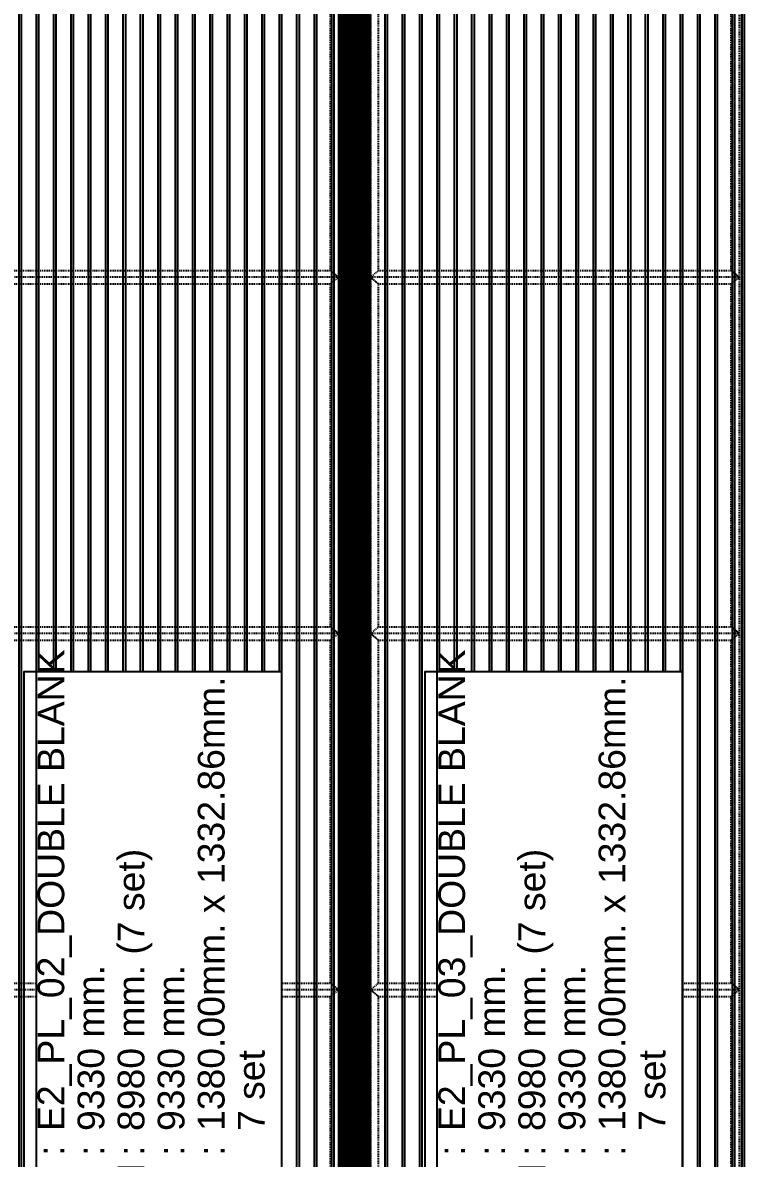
# Model space of a CAD drawing. Header units: millimetres. Extents: x 652937 to 1670132, y 1473552 to 2851037.
# Drawn here: x 756099 to 758781, y 1522311 to 1526560 of the extents above; entities that cross this region are included whole.
import ezdxf
from ezdxf.enums import TextEntityAlignment as Align
from ezdxf.xclip import XClip

# ---------------------------------------------------------------- set-up
doc = ezdxf.new("R2010")
doc.units = ezdxf.units.MM
doc.header["$XCLIPFRAME"] = 0
for name, pattern in [('TA_GL_005.00000', [13.75, 5, -1.25, 1.25, -1.25, 5]), ('TA_HL_001.00000', [6.5, 3.55, -2.95]), ('XKITLINE00', [0]), ('XKITLINE02', [4, 2, -2])]:
    doc.linetypes.add(name, pattern=pattern)
doc.layers.add('000 - 0_HIDE_OBJ_FRAMING_DEF_SUB', color=1, linetype='Continuous', plot=False)
doc.layers.add('000 - ESTIMATE_ASPG_WIPEOUT_', color=250, linetype='Continuous', plot=False)
for name, color, linetype in [('000 - 0_SYM_DWG_GRID-BUBBLE_MAIN_COLOR_1', 3, 'Continuous'), ('000 - 0_SYM_DWG_GRIDLINE_MAIN_COLOR_251', 251, 'Continuous'), ('010 - ASPG_EXTR_MAIN_COLOR_2', 2, 'Continuous'), ('010 - ASPG_EXTR_WIPEOUT_', 250, 'Continuous'), ('010 - ASPG_FRAMING_MAIN_COLOR_1', 3, 'Continuous'), ('010 - ASPG_FRAMING_SUB_COLOR_2', 1, 'Continuous'), ('010 - ASPG_FRAMING_SUB_COLOR_3', 251, 'Continuous')]:
    doc.layers.add(name, color=color, linetype=linetype)
for name, color, linetype, true_color, plot in [('000 - ESTIMATE_ASPG_MAIN_COLOR_6', 6, 'Continuous', 0xff00ff, False), ('000 - ESTIMATE_ASPG_TEXT_COLOR_1', 1, 'Continuous', 0xff0000, False), ('000_AREA_ASPG_AREA_HATCH_', 7, 'Continuous', 0xff8700, False), ('000_AREA_ASPG_AREA_MAIN_COLOR_1', 7, 'Continuous', 0xff8700, False)]:
    doc.layers.add(name, color=color, linetype=linetype, true_color=true_color, plot=plot)
for name, color, linetype, lineweight in [('A-GENM', 37, 'Continuous', 9), ('Bolt', 7, 'Continuous', 0), ('Part', 2, 'Continuous', 0)]:
    doc.layers.add(name, color=color, linetype=linetype, lineweight=lineweight)
doc.styles.add('_Arial', font='arial.ttf')
doc.styles.add('Arial', font='arial.ttf')
doc.styles.add('TA', font='', dxfattribs={"height": 4.5})
doc.styles.get('TA').set_extended_font_data('Cordia New')

# ---------------------------------------------------------------- blocks, each defined once
blk = doc.blocks.new('GM_Louver Grill Vertical Z1 - Z Profile-20321545-ENT 3 ELE-2 Sheet')
at = {"layer": '000 - 0_HIDE_OBJ_FRAMING_DEF_SUB'}
blk.add_line((-201431, 105550), (-201431, 114870), dxfattribs=at)
blk = doc.blocks.new('E2')
at = {"layer": '000 - 0_HIDE_OBJ_FRAMING_DEF_SUB'}
for p, q in [((1646987.5, 105550), (1646987.5, 114870)), ((1647087.5, 105550), (1647087.5, 114870))]:
    blk.add_line(p, q, dxfattribs=at)
for points in [[(1647037.5, 114870), (1645537.5, 114870), (1645537.5, 105550), (1647037.5, 105550)], [(1647037.5, 114870), (1648537.5, 114870), (1648537.5, 105550), (1647037.5, 105550)]]:
    blk.add_lwpolyline(points, close=True, dxfattribs=at)
at = {"layer": 'A-GENM'}
for p in [(1847243.5, 0), (1847318.5, 0), (1847393.5, 0), (1847468.5, 0), (1847543.5, 0), (1847618.5, 0), (1847693.5, 0), (1847768.5, 0), (1847843.5, 0), (1847918.5, 0), (1847993.5, 0), (1848068.5, 0), (1848143.5, 0), (1848218.5, 0), (1848293.5, 0), (1848368.5, 0), (1848593.5, 0), (1848668.5, 0), (1848743.5, 0), (1848818.5, 0), (1848893.5, 0), (1848968.5, 0), (1849043.5, 0), (1849118.5, 0), (1849193.5, 0), (1849268.5, 0), (1849343.5, 0), (1849418.5, 0), (1849493.5, 0), (1849568.5, 0), (1849643.5, 0), (1849718.5, 0), (1849793.5, 0), (1849868.5, 0)]:
    blk.add_blockref('GM_Louver Grill Vertical Z1 - Z Profile-20321545-ENT 3 ELE-2 Sheet', p, dxfattribs=at)
blk = doc.blocks.new('*A28563929')
at = {"layer": 'Part', "linetype": 'XKITLINE02', "lineweight": 0}
for p, q in [((162.629951, 63.372868), (162.62995, 63.372868)), ((162.864951, 63.372868), (162.86495, 48.172868)), ((162.894951, 63.372868), (162.894951, 48.172868)), ((162.89495, 48.172868), (162.89495, 63.122868)), ((162.629951, 59.722868), (162.629951, 59.367868)), ((163.129951, 59.722868), (163.129951, 59.367868)), ((162.629951, 52.222868), (162.62995, 48.172868)), ((163.12995, 48.172868), (163.12995, 52.222868)), ((163.129951, 52.222868), (163.129951, 51.867868)), ((162.629951, 48.172868), (162.62995, 48.172868))]:
    blk.add_line(p, q, dxfattribs=at)
at = {"layer": 'Part', "linetype": 'XKITLINE00', "lineweight": 0}
for p, q in [((163.129951, 63.372868), (162.629951, 63.372868)), ((162.629951, 63.372868), (162.629951, 59.722868)), ((163.129951, 63.372868), (163.129951, 59.722868)), ((162.629951, 59.367868), (162.629951, 52.222868)), ((163.129951, 59.367868), (163.129951, 52.222868)), ((162.629951, 48.172868), (162.629951, 51.867868)), ((163.129951, 48.172868), (163.129951, 51.867868)), ((163.129951, 48.172868), (162.629951, 48.172868))]:
    blk.add_line(p, q, dxfattribs=at)
blk = doc.blocks.new('*A28633936')
at = {"layer": 'Part', "linetype": 'XKITLINE00', "lineweight": 0}
for p, q in [((173.392382, 59.722868), (152.367383, 59.722868)), ((152.367383, 59.397868), (152.367383, 59.722868)), ((173.392383, 59.722868), (173.392382, 59.722868)), ((173.392382, 59.722868), (173.392382, 59.397868)), ((173.392382, 59.397868), (152.367383, 59.397868)), ((173.392382, 59.397868), (173.392404, 59.397868))]:
    blk.add_line(p, q, dxfattribs=at)
at = {"layer": 'Part', "linetype": 'XKITLINE02', "lineweight": 0}
for p, q in [((152.367385, 59.427868), (152.367385, 59.722868)), ((152.367404, 59.427868), (152.367404, 59.722868)), ((152.367405, 59.397868), (152.367405, 59.722868)), ((173.392404, 59.722868), (173.392382, 59.722868)), ((173.392383, 59.427868), (173.392383, 59.722868)), ((173.392404, 59.722868), (173.392403, 59.722868)), ((173.392403, 59.722868), (173.392403, 59.427868)), ((173.392404, 59.397868), (173.392404, 59.722868)), ((173.392403, 59.427868), (152.367385, 59.427868)), ((173.392404, 59.397868), (173.392382, 59.397868)), ((173.392403, 59.427868), (173.392383, 59.427868))]:
    blk.add_line(p, q, dxfattribs=at)
blk = doc.blocks.new('*A28643937')
at = {"layer": 'Part', "linetype": 'XKITLINE00', "lineweight": 0}
for p, q in [((171.517341, 52.222868), (152.367383, 52.222868)), ((152.367383, 51.897868), (152.367383, 52.222868)), ((173.392382, 52.072868), (173.392382, 51.897868)), ((173.392382, 51.897868), (152.367383, 51.897868)), ((173.392382, 51.897868), (173.392404, 51.897868))]:
    blk.add_line(p, q, dxfattribs=at)
at = {"layer": 'Part', "linetype": 'XKITLINE02', "lineweight": 0}
for p, q in [((152.367385, 51.927868), (152.367385, 52.222868)), ((152.367404, 51.927868), (152.367404, 52.222868)), ((152.367405, 51.897868), (152.367405, 52.222868)), ((173.392404, 52.222868), (171.517341, 52.222868)), ((173.392383, 52.222868), (173.392382, 52.222868)), ((173.392382, 52.222868), (173.392382, 52.072868)), ((173.392383, 51.927868), (173.392383, 52.222868)), ((173.392404, 52.222868), (173.392403, 52.222868)), ((173.392403, 52.222868), (173.392403, 51.927868)), ((173.392404, 51.897868), (173.392404, 52.222868)), ((173.392403, 51.927868), (152.367385, 51.927868)), ((173.392404, 51.897868), (173.392382, 51.897868)), ((173.392403, 51.927868), (173.392383, 51.927868))]:
    blk.add_line(p, q, dxfattribs=at)
blk = doc.blocks.new('*A28693942')
at = {"layer": 'Part', "linetype": 'XKITLINE00', "lineweight": 0}
for p, q in [((162.864952, 59.367868), (162.864951, 59.367868)), ((162.864951, 58.867868), (162.864952, 59.367868)), ((162.864952, 59.367868), (162.894952, 59.367868)), ((162.894951, 58.867868), (162.894952, 59.367868)), ((162.864952, 59.217868), (162.894952, 59.217868)), ((162.864951, 58.867868), (162.894951, 58.867868))]:
    blk.add_line(p, q, dxfattribs=at)
at = {"layer": 'Part', "linetype": 'XKITLINE02', "lineweight": 0}
for p, q in [((162.864951, 59.367868), (162.864951, 58.867868)), ((162.864952, 59.367868), (162.864951, 59.367868)), ((162.894951, 58.867868), (162.894951, 59.367868))]:
    blk.add_line(p, q, dxfattribs=at)
blk = doc.blocks.new('*A28703943')
at = {"layer": 'Part', "linetype": 'XKITLINE02', "lineweight": 0}
for p, q in [((163.129952, 51.897868), (162.629951, 51.897868)), ((162.629951, 51.897868), (162.629951, 51.867868)), ((163.129951, 51.897868), (163.129952, 51.897868)), ((163.129951, 51.897868), (163.129951, 51.867868))]:
    blk.add_line(p, q, dxfattribs=at)
at = {"layer": 'Part', "linetype": 'XKITLINE00', "lineweight": 0}
for p, q in [((162.629951, 51.867868), (162.629952, 51.867868)), ((162.629952, 51.867868), (162.629952, 51.897868)), ((162.629952, 51.867868), (163.129952, 51.867868)), ((163.129951, 51.867868), (163.129952, 51.867868)), ((163.129952, 51.867868), (163.129952, 51.897868))]:
    blk.add_line(p, q, dxfattribs=at)
blk = doc.blocks.new('*A28713944')
at = {"layer": 'Part', "linetype": 'XKITLINE00', "lineweight": 0}
for p, q in [((162.864952, 51.867868), (162.864951, 51.867868)), ((162.864951, 51.367868), (162.864952, 51.867868)), ((162.864952, 51.867868), (162.894952, 51.867868)), ((162.894951, 51.367868), (162.894952, 51.867868)), ((162.864952, 51.717868), (162.894952, 51.717868)), ((162.864951, 51.367868), (162.894951, 51.367868))]:
    blk.add_line(p, q, dxfattribs=at)
at = {"layer": 'Part', "linetype": 'XKITLINE02', "lineweight": 0}
for p, q in [((162.864951, 51.867868), (162.864951, 51.367868)), ((162.864952, 51.867868), (162.864951, 51.867868)), ((162.894951, 51.367868), (162.894951, 51.867868))]:
    blk.add_line(p, q, dxfattribs=at)
blk = doc.blocks.new('*A28723945')
at = {"layer": 'Bolt'}
for points in [[(162.695, 51.898), (162.695, 51.928), (162.765, 51.928), (162.765, 51.898)], [(162.695, 51.868), (162.695, 51.898), (162.765, 51.898), (162.765, 51.868)], [(162.995, 51.898), (162.995, 51.928), (163.065, 51.928), (163.065, 51.898)], [(162.995, 51.868), (162.995, 51.898), (163.065, 51.898), (163.065, 51.868)]]:
    blk.add_hatch(color=256, dxfattribs=at).paths.add_polyline_path(points, flags=17)
at = {"layer": 'Bolt', "linetype": 'XKITLINE00', "lineweight": 0}
for p, q in [((162.73, 51.828), (162.73, 52.043)), ((163.03, 51.828), (163.03, 52.043)), ((162.695, 51.898), (162.695, 51.928)), ((162.695, 51.868), (162.695, 51.898)), ((162.765, 51.898), (162.765, 51.928)), ((162.765, 51.868), (162.765, 51.898)), ((162.995, 51.898), (162.995, 51.928)), ((162.995, 51.868), (162.995, 51.898)), ((163.065, 51.898), (163.065, 51.928)), ((163.065, 51.868), (163.065, 51.898))]:
    blk.add_line(p, q, dxfattribs=at)
blk = doc.blocks.new('*A28853958')
at = {"layer": 'Part', "linetype": 'XKITLINE02', "lineweight": 0}
for p, q in [((163.129952, 59.397868), (162.629951, 59.397868)), ((162.629951, 59.397868), (162.629951, 59.367868)), ((163.129951, 59.397868), (163.129952, 59.397868)), ((163.129951, 59.397868), (163.129951, 59.367868))]:
    blk.add_line(p, q, dxfattribs=at)
at = {"layer": 'Part', "linetype": 'XKITLINE00', "lineweight": 0}
for p, q in [((162.629951, 59.367868), (162.629952, 59.367868)), ((162.629952, 59.367868), (162.629952, 59.397868)), ((162.629952, 59.367868), (163.129952, 59.367868)), ((163.129951, 59.367868), (163.129952, 59.367868)), ((163.129952, 59.367868), (163.129952, 59.397868))]:
    blk.add_line(p, q, dxfattribs=at)
blk = doc.blocks.new('*A28863959')
at = {"layer": 'Bolt'}
for points in [[(162.695, 59.398), (162.695, 59.428), (162.765, 59.428), (162.765, 59.398)], [(162.695, 59.368), (162.695, 59.398), (162.765, 59.398), (162.765, 59.368)], [(162.995, 59.398), (162.995, 59.428), (163.065, 59.428), (163.065, 59.398)], [(162.995, 59.368), (162.995, 59.398), (163.065, 59.398), (163.065, 59.368)]]:
    blk.add_hatch(color=256, dxfattribs=at).paths.add_polyline_path(points, flags=17)
at = {"layer": 'Bolt', "linetype": 'XKITLINE00', "lineweight": 0}
for p, q in [((162.73, 59.328), (162.73, 59.543)), ((163.03, 59.328), (163.03, 59.543)), ((162.695, 59.398), (162.695, 59.428)), ((162.695, 59.368), (162.695, 59.398)), ((162.765, 59.398), (162.765, 59.428)), ((162.765, 59.368), (162.765, 59.398)), ((162.995, 59.398), (162.995, 59.428)), ((162.995, 59.368), (162.995, 59.398)), ((163.065, 59.398), (163.065, 59.428)), ((163.065, 59.368), (163.065, 59.398))]:
    blk.add_line(p, q, dxfattribs=at)
blk = doc.blocks.new('*A28993972')
at = {"layer": 'Part', "linetype": 'XKITLINE02', "lineweight": 0}
for p, q in [((162.22995, 47.972868), (162.32995, 48.072868)), ((162.329951, 48.072868), (162.32995, 48.072868)), ((163.42995, 48.072868), (163.52995, 47.972868)), ((163.529951, 47.972868), (162.22995, 47.972868)), ((163.52995, 47.972868), (163.529951, 47.972868))]:
    blk.add_line(p, q, dxfattribs=at)
at = {"layer": 'Part', "linetype": 'XKITLINE00', "lineweight": 0}
for p, q in [((162.329951, 48.072868), (162.229951, 47.972868)), ((163.429951, 48.072868), (162.329951, 48.072868)), ((163.429951, 48.072868), (163.529951, 47.972868))]:
    blk.add_line(p, q, dxfattribs=at)
blk = doc.blocks.new('*A29003973')
at = {"layer": 'Bolt', "linetype": 'XKITLINE02', "lineweight": 0}
for p, q in [((162.934551, 48.297868), (162.719951, 48.297868)), ((162.864951, 48.332868), (162.839951, 48.332868)), ((162.864951, 48.262868), (162.839951, 48.262868)), ((162.894951, 48.332868), (162.864951, 48.332868)), ((162.894951, 48.262868), (162.864951, 48.262868))]:
    blk.add_line(p, q, dxfattribs=at)
blk = doc.blocks.new('*A29013974')
at = {"layer": 'Part', "linetype": 'XKITLINE00', "lineweight": 0}
for p, q in [((163.429951, 48.122868), (162.32995, 48.122868)), ((163.429951, 48.072868), (162.32995, 48.072868)), ((162.329951, 48.072868), (162.329951, 48.122868)), ((163.429951, 48.122868), (163.429951, 48.072868))]:
    blk.add_line(p, q, dxfattribs=at)
at = {"layer": 'Part', "linetype": 'XKITLINE02', "lineweight": 0}
for p, q in [((162.32995, 48.122868), (162.32995, 48.072868)), ((163.42995, 48.072868), (163.42995, 48.122868))]:
    blk.add_line(p, q, dxfattribs=at)
blk = doc.blocks.new('*A29023975')
at = {"layer": 'Part', "linetype": 'XKITLINE02', "lineweight": 0}
for p, q in [((162.864951, 48.422868), (162.839951, 48.422868)), ((162.839951, 48.422868), (162.839951, 48.172868)), ((162.864951, 48.172868), (162.864951, 48.422868)), ((162.564951, 48.122868), (162.564951, 48.147868)), ((162.564951, 48.122868), (162.864951, 48.122868))]:
    blk.add_line(p, q, dxfattribs=at)
at = {"layer": 'Part', "linetype": 'XKITLINE00', "lineweight": 0}
for p, q in [((162.839951, 48.147868), (162.564951, 48.147868)), ((162.564951, 48.147868), (162.564951, 48.122868)), ((162.839951, 48.172868), (162.839951, 48.147868)), ((162.864951, 48.172868), (162.864951, 48.122868))]:
    blk.add_line(p, q, dxfattribs=at)
blk = doc.blocks.new('*A29033976')
at = {"layer": 'Bolt'}
for points in [[(162.515, 48.123), (162.515, 48.073), (162.445, 48.073), (162.445, 48.123)], [(163.315, 48.123), (163.315, 48.073), (163.245, 48.073), (163.245, 48.123)]]:
    blk.add_hatch(color=256, dxfattribs=at).paths.add_polyline_path(points, flags=17)
at = {"layer": 'Bolt', "linetype": 'XKITLINE00', "lineweight": 0}
for p, q in [((162.445, 48.073), (162.445, 48.123)), ((162.48, 48.073), (162.48, 48.123)), ((162.515, 48.073), (162.515, 48.123)), ((163.245, 48.073), (163.245, 48.123)), ((163.28, 48.073), (163.28, 48.123)), ((163.315, 48.073), (163.315, 48.123))]:
    blk.add_line(p, q, dxfattribs=at)
blk = doc.blocks.new('*A29304003')
at = {"layer": 'Part', "linetype": 'XKITLINE02', "lineweight": 0}
for p, q in [((162.32995, 63.472868), (162.22995, 63.572868)), ((162.22995, 63.572868), (162.229951, 63.572868)), ((162.22995, 63.572868), (163.529951, 63.572868)), ((163.42995, 63.472868), (163.52995, 63.572868))]:
    blk.add_line(p, q, dxfattribs=at)
at = {"layer": 'Part', "linetype": 'XKITLINE00', "lineweight": 0}
for p, q in [((162.329951, 63.472868), (162.229951, 63.572868)), ((163.529951, 63.572868), (163.429951, 63.472868)), ((163.429951, 63.472868), (162.32995, 63.472868))]:
    blk.add_line(p, q, dxfattribs=at)
blk = doc.blocks.new('*A29314004')
at = {"layer": 'Bolt', "linetype": 'XKITLINE02', "lineweight": 0}
for p, q in [((162.825351, 63.247868), (163.039951, 63.247868)), ((162.864951, 63.282868), (162.894951, 63.282868)), ((162.864951, 63.212868), (162.894951, 63.212868)), ((162.894951, 63.282868), (162.919951, 63.282868)), ((162.894951, 63.212868), (162.919951, 63.212868))]:
    blk.add_line(p, q, dxfattribs=at)
blk = doc.blocks.new('*A29324005')
at = {"layer": 'Part', "linetype": 'XKITLINE00', "lineweight": 0}
for p, q in [((163.429951, 63.472868), (162.32995, 63.472868)), ((162.32995, 63.422868), (163.429951, 63.422868)), ((162.329951, 63.422868), (162.329951, 63.472868)), ((163.429951, 63.422868), (163.429951, 63.472868))]:
    blk.add_line(p, q, dxfattribs=at)
at = {"layer": 'Part', "linetype": 'XKITLINE02', "lineweight": 0}
for p, q in [((162.32995, 63.472868), (162.32995, 63.422868)), ((163.42995, 63.472868), (163.42995, 63.422868))]:
    blk.add_line(p, q, dxfattribs=at)
blk = doc.blocks.new('*A29334006')
at = {"layer": 'Part', "linetype": 'XKITLINE00', "lineweight": 0}
for p, q in [((162.894951, 63.422868), (162.894951, 63.372868)), ((162.919951, 63.397868), (162.919951, 63.372868)), ((162.919951, 63.397868), (163.194951, 63.397868)), ((163.194951, 63.397868), (163.194951, 63.422868))]:
    blk.add_line(p, q, dxfattribs=at)
at = {"layer": 'Part', "linetype": 'XKITLINE02', "lineweight": 0}
for p, q in [((163.194951, 63.422868), (162.894951, 63.422868)), ((162.894951, 63.372868), (162.894951, 63.122868)), ((162.919951, 63.372868), (162.919951, 63.122868)), ((163.194951, 63.422868), (163.194951, 63.397868)), ((162.894951, 63.122868), (162.919951, 63.122868))]:
    blk.add_line(p, q, dxfattribs=at)
blk = doc.blocks.new('*A29344007')
at = {"layer": 'Bolt'}
for points in [[(162.515, 63.473), (162.515, 63.423), (162.445, 63.423), (162.445, 63.473)], [(163.315, 63.473), (163.315, 63.423), (163.245, 63.423), (163.245, 63.473)]]:
    blk.add_hatch(color=256, dxfattribs=at).paths.add_polyline_path(points, flags=17)
at = {"layer": 'Bolt', "linetype": 'XKITLINE00', "lineweight": 0}
for p, q in [((162.445, 63.473), (162.445, 63.423)), ((162.48, 63.473), (162.48, 63.423)), ((162.515, 63.473), (162.515, 63.423)), ((163.245, 63.473), (163.245, 63.423)), ((163.28, 63.473), (163.28, 63.423)), ((163.315, 63.473), (163.315, 63.423))]:
    blk.add_line(p, q, dxfattribs=at)
blk = doc.blocks.new('PP18_ENT3_SE_ELE2-1')
at = {"layer": 'Part', "linetype": 'XKITLINE00', "lineweight": 0}
for p, q in [((-19960, 114420), (-13155, 114420)), ((-15705, 113820), (-19960, 113820)), ((-15705, 110695), (-19710, 110695))]:
    blk.add_line(p, q, dxfattribs=at)
blk.add_blockref('E2', (-1664704.6, 0))
at = {"lineweight": 0, "xscale": 200, "yscale": 200, "zscale": 200}
for name, p in [('*A29304003', (-50408.5, 101105.4)), ('*A29324005', (-50408.5, 101105.4)), ('*A29344007', (-50408.5, 101105.4)), ('*A28563929', (-50408.5, 101105.4)), ('*A29334006', (-50408.5, 101105.4)), ('*A29314004', (-50408.5, 101105.4)), ('*A28633936', (-50408.5, 101105.4)), ('*A28863959', (-50408.5, 101105.4)), ('*A28853958', (-50408.5, 101105.4)), ('*A28693942', (-50408.5, 101105.4)), ('*A28643937', (-50408.5, 101105.4)), ('*A28703943', (-50408.5, 101105.4)), ('*A28723945', (-50408.5, 101105.4)), ('*A28713944', (-50408.5, 101105.4)), ('*A29023975', (-50408.5, 101100.4)), ('*A29003973', (-50408.5, 101100.4)), ('*A28993972', (-50408.5, 101100.4)), ('*A29013974', (-50408.5, 101100.4)), ('*A29033976', (-50408.5, 101100.4))]:
    blk.add_blockref(name, p, dxfattribs=at)
blk = doc.blocks.new('*A28003873')
at = {"layer": 'Part', "linetype": 'XKITLINE00', "lineweight": 0}
blk.add_line((186.267361, 47.972868), (152.242361, 47.972868), dxfattribs=at)
blk = doc.blocks.new('*A28133886')
at = {"layer": 'Part', "linetype": 'XKITLINE02', "lineweight": 0}
for p, q in [((209.78736, 66.572868), (152.23736, 66.572868)), ((152.23736, 65.572868), (209.78736, 65.572868))]:
    blk.add_line(p, q, dxfattribs=at)
blk = doc.blocks.new('*A28143887')
at = {"layer": 'Part', "linetype": 'XKITLINE00', "lineweight": 0}
blk.add_line((186.267361, 66.572868), (152.242361, 66.572868), dxfattribs=at)
blk = doc.blocks.new('*A28173890')
at = {"layer": 'Part', "linetype": 'XKITLINE02', "lineweight": 0}
for p, q in [((159.492361, 66.572868), (158.492359, 66.572868)), ((158.492359, 66.572868), (158.492359, 63.572868)), ((159.492359, 66.572868), (159.492359, 63.572868)), ((158.492359, 63.572868), (159.492361, 63.572868))]:
    blk.add_line(p, q, dxfattribs=at)
blk = doc.blocks.new('*A28233896')
at = {"layer": 'Part', "linetype": 'XKITLINE00', "lineweight": 0}
for p, q in [((186.267361, 66.572868), (152.242361, 66.572868)), ((186.267361, 63.572868), (152.242361, 63.572868))]:
    blk.add_line(p, q, dxfattribs=at)
blk = doc.blocks.new('PP18_ENT3_SE_ELE2-2')
at = {"lineweight": 0, "xscale": 200, "yscale": 200, "zscale": 200}
for name in ['*A28143887', '*A28133886', '*A28233896', '*A28173890', '*A29304003', '*A29324005', '*A29344007', '*A28563929', '*A29334006', '*A29314004', '*A28633936', '*A28863959', '*A28853958', '*A28693942', '*A28643937', '*A28703943', '*A28723945', '*A28713944', '*A29023975', '*A29003973', '*A28993972', '*A29013974', '*A29033976', '*A28003873']:
    blk.add_blockref(name, (-50408.4678, 101105.4264), dxfattribs=at)
blk = doc.blocks.new('*U6169')
at = {"layer": '000 - 0_SYM_DWG_GRIDLINE_MAIN_COLOR_251', "linetype": 'ByBlock', "ltscale": 5}
blk.add_line((16, 0), (-308.662, 0), dxfattribs=at)
at = {"style": 'TA', "flags": 1}
blk.add_attdef('LOCATION', (6, -6), '', height=4.5, rotation=270, dxfattribs=at)
at = {"layer": '000 - 0_SYM_DWG_GRID-BUBBLE_MAIN_COLOR_1', "style": 'Arial'}
blk.add_attdef('GRID-HEAD', text='', height=4, rotation=90, dxfattribs=at).set_placement((50, 0), align=Align.MIDDLE_CENTER)
blk = doc.blocks.new('*U6164')
at = {"layer": '000 - 0_SYM_DWG_GRIDLINE_MAIN_COLOR_251', "linetype": 'ByBlock', "ltscale": 5}
blk.add_line((200, 0), (-30071, 0), dxfattribs=at)
at = {"style": 'TA', "flags": 1}
blk.add_attdef('LOCATION', (6, -6), '', height=4.5, rotation=270, dxfattribs=at)
blk = doc.blocks.new('W-1-PP18-ST_ENT3_REV02_20260413-044638_PP18_ENT3_ELE2-DIM')
at = {"layer": '000 - 0_SYM_DWG_GRIDLINE_MAIN_COLOR_251', "color": 6, "linetype": 'TA_GL_005.00000', "xscale": 50, "yscale": 50, "zscale": 50, "rotation": 270}
blk.add_blockref('*U6169', (-18000, 100920), dxfattribs=at)
at = {"layer": '000 - 0_SYM_DWG_GRIDLINE_MAIN_COLOR_251', "color": 6, "linetype": 'TA_GL_005.00000', "rotation": 180}
for p in [(-21271, 114420), (-21271, 110695)]:
    blk.add_blockref('*U6164', p, dxfattribs=at)
blk = doc.blocks.new('*U8815')
blk.add_wipeout([(50, 0), (1450, 0), (1450, 9330), (50, 9330)]).dxf.layer = '010 - ASPG_EXTR_WIPEOUT_'
at = {"layer": '010 - ASPG_EXTR_MAIN_COLOR_2'}
for points in [[(113.3, 0), (123.5, 0), (123.5, 9330), (113.3, 9330)], [(178.3, 0), (188.5, 0), (188.5, 9330), (178.3, 9330)], [(243.3, 0), (253.5, 0), (253.5, 9330), (243.3, 9330)], [(308.3, 0), (318.5, 0), (318.5, 9330), (308.3, 9330)], [(373.3, 0), (383.5, 0), (383.5, 9330), (373.3, 9330)], [(438.3, 0), (448.5, 0), (448.5, 9330), (438.3, 9330)], [(503.3, 0), (513.5, 0), (513.5, 9330), (503.3, 9330)], [(568.3, 0), (578.5, 0), (578.5, 9330), (568.3, 9330)], [(633.3, 0), (643.5, 0), (643.5, 9330), (633.3, 9330)], [(698.3, 0), (708.5, 0), (708.5, 9330), (698.3, 9330)], [(763.3, 0), (773.5, 0), (773.5, 9330), (763.3, 9330)], [(828.3, 0), (838.5, 0), (838.5, 9330), (828.3, 9330)], [(893.3, 0), (903.5, 0), (903.5, 9330), (893.3, 9330)], [(958.3, 0), (968.5, 0), (968.5, 9330), (958.3, 9330)], [(1023.3, 0), (1033.5, 0), (1033.5, 9330), (1023.3, 9330)], [(1088.3, 0), (1098.5, 0), (1098.5, 9330), (1088.3, 9330)], [(1153.3, 0), (1163.5, 0), (1163.5, 9330), (1153.3, 9330)], [(1218.3, 0), (1228.5, 0), (1228.5, 9330), (1218.3, 9330)], [(1283.3, 0), (1293.5, 0), (1293.5, 9330), (1283.3, 9330)], [(1348.3, 0), (1358.5, 0), (1358.5, 9330), (1348.3, 9330)], [(1413.3, 0), (1423.5, 0), (1423.5, 9330), (1413.3, 9330)]]:
    blk.add_lwpolyline(points, close=True, dxfattribs=at)
at = {"layer": '010 - ASPG_FRAMING_SUB_COLOR_2'}
blk.add_lwpolyline([(50, 0), (1450, 0), (1450, 9330), (50, 9330)], close=True, dxfattribs=at)
for points in [[(-50, 0), (50, 0), (50, 9330), (-50, 9330)], [(1450, 0), (1550, 0), (1550, 9330), (1450, 9330)]]:
    blk.add_wipeout(points).dxf.layer = '010 - ASPG_EXTR_WIPEOUT_'
at = {"layer": '010 - ASPG_EXTR_MAIN_COLOR_2'}
blk.add_lwpolyline([(48.3, 0), (58.5, 0), (58.5, 9330), (48.3, 9330)], close=True, dxfattribs=at)
at = {"layer": '010 - ASPG_FRAMING_MAIN_COLOR_1'}
for points in [[(-50, 0), (-40, 0), (-40, 9330), (-50, 9330)], [(40, 0), (50, 0), (50, 9330), (40, 9330)], [(1450, 0), (1460, 0), (1460, 9330), (1450, 9330)], [(1540, 0), (1550, 0), (1550, 9330), (1540, 9330)]]:
    blk.add_lwpolyline(points, close=True, dxfattribs=at)
at = {"layer": '010 - ASPG_FRAMING_SUB_COLOR_2'}
for points in [[(-50, 0), (50, 0), (50, 9330), (-50, 9330)], [(1450, 0), (1550, 0), (1550, 9330), (1450, 9330)]]:
    blk.add_lwpolyline(points, close=True, dxfattribs=at)
blk = doc.blocks.new('*U8817')
at = {"layer": '010 - ASPG_FRAMING_SUB_COLOR_3', "linetype": 'ByBlock'}
for points in [[(0, 0), (0, 1380), (25, 1350), (25, 30), (0, 0)], [(1332.9, 1380), (0, 1380), (25, 1350), (1307.9, 1350)], [(1332.9, 0), (1332.9, 1380), (1307.9, 1350), (1307.9, 30), (1332.9, 0)], [(25, 30), (1307.9, 30), (1332.9, 0), (0, 0), (25, 30)]]:
    blk.add_lwpolyline(points, close=True, dxfattribs=at)
blk = doc.blocks.new('A$Cd3cf6656')
blk.add_wipeout([(-964.7, -457.4), (1855.6, -457.4), (1855.6, 457.4), (-964.7, 457.4)]).dxf.layer = '000 - ESTIMATE_ASPG_WIPEOUT_'
at = {"layer": '000 - ESTIMATE_ASPG_MAIN_COLOR_6'}
blk.add_lwpolyline([(-964.7, -457.4), (1855.6, -457.4), (1855.6, 507.4), (-964.7, 507.4)], close=True, dxfattribs=at)
at = {"layer": '000 - ESTIMATE_ASPG_TEXT_COLOR_1', "style": '_Arial'}
for s, p in [('LV TYPE', (-914.7, 356.5)), (':', (45, 356.5)), ('LV SINGLE-H', (-914.7, 206.5)), (':', (45, 206.5)), ('LV DOUBLE-H', (-914.7, 56.5)), (':', (45, 56.5)), ('VV_TRIM', (-914.7, -93.5)), (':', (45, -93.5)), ('F W x H x set', (-914.7, -243.5)), (':', (45, -243.5))]:
    blk.add_text(s, height=100, dxfattribs=at).set_placement(p)
for tag, p in [('LV_TYPE_VAL', (138.1, 356.5)), ('LV_SIN-H_VAL', (138.1, 206.5)), ('LV_DOU-H_VAL', (138.1, 56.5)), ('V-TRIM_VAL', (138.1, -93.5)), ('FRAME_VAL', (138.1, -243.5)), ('FRAME_SET', (138.1, -393.5))]:
    blk.add_attdef(tag, p, '', height=100, dxfattribs=at)
blk = doc.blocks.new('*U8820')
at = {"layer": '000_AREA_ASPG_AREA_HATCH_', "transparency": 33554539}
h = blk.add_hatch(dxfattribs=at)
h.set_pattern_fill('ANSI31', color=256)
h.set_pattern_definition([(45, (-24.4354, 9304.1105), (-2.245064, 2.245064), [])])
h.paths.add_polyline_path([(-60, 0), (60, 0), (60, 9330), (-60, 9330)])
at = {"layer": '000_AREA_ASPG_AREA_MAIN_COLOR_1'}
blk.add_lwpolyline([(-60, 0), (60, 0), (60, 9330), (-60, 9330)], close=True, dxfattribs=at)

msp = doc.modelspace()

# ---------------------------------------------------------------- block references
at = {"color": 6}
ref = msp.add_blockref('PP18_ENT3_SE_ELE2-2', (775008.1769, 1412070.4203), dxfattribs=at)
XClip(ref).set_block_clipping_path([(-26088.7758649617, 100920), (12661.2241350383, 117178.2602934372)])

# ---------------------------------------------------------------- next in the draw order: block references
ref = msp.add_blockref('PP18_ENT3_SE_ELE2-1', (775008.1769, 1412070.4203), dxfattribs=at)
XClip(ref).set_block_clipping_path([(-21816.709593582, 100920), (8800.0000001194, 118767.7153737911)])

# ---------------------------------------------------------------- next in the draw order: block references
msp.add_blockref('W-1-PP18-ST_ENT3_REV02_20260413-044638_PP18_ENT3_ELE2-DIM', (775008.1769, 1412070.4203), dxfattribs=at)

# ---------------------------------------------------------------- next in the draw order: block references
msp.add_blockref('*U8815', (755841.1769, 1517610.4203))

# ---------------------------------------------------------------- next in the draw order: block references
msp.add_blockref('*U8815', (757341.1769, 1517610.4203))

# ---------------------------------------------------------------- next in the draw order: block references
at = {"linetype": 'TA_HL_001.00000', "rotation": 90}
for p in [(757281.1579, 1525607.5632), (758781.1579, 1525607.5632), (757281.1579, 1524274.7061), (758781.1579, 1524274.7061), (757281.1579, 1522941.8489), (758781.1579, 1522941.8489), (757281.1579, 1521608.9918), (758781.1579, 1521608.9918)]:
    msp.add_blockref('*U8817', p, dxfattribs=at)
msp.add_blockref('*U8820', (757341.1769, 1517610.4203))

# ---------------------------------------------------------------- next in the draw order: block references
at = {"rotation": 90}
for p, values in [((756611.1579, 1522275.4203), {'LV_TYPE_VAL': 'E2_PL_02_DOUBLE BLANK', 'LV_SIN-H_VAL': '9330 mm. ', 'LV_DOU-H_VAL': '8980 mm. (7 set)', 'V-TRIM_VAL': '9330 mm.', 'FRAME_VAL': '1380.00mm. x 1332.86mm.', 'FRAME_SET': '7 set'}), ((758111.1579, 1522275.4203), {'LV_TYPE_VAL': 'E2_PL_03_DOUBLE BLANK', 'LV_SIN-H_VAL': '9330 mm. ', 'LV_DOU-H_VAL': '8980 mm. (7 set)', 'V-TRIM_VAL': '9330 mm.', 'FRAME_VAL': '1380.00mm. x 1332.86mm.', 'FRAME_SET': '7 set'})]:
    msp.add_blockref('A$Cd3cf6656', p, dxfattribs=at).add_auto_attribs(values)

doc.saveas('drawing.dxf')
